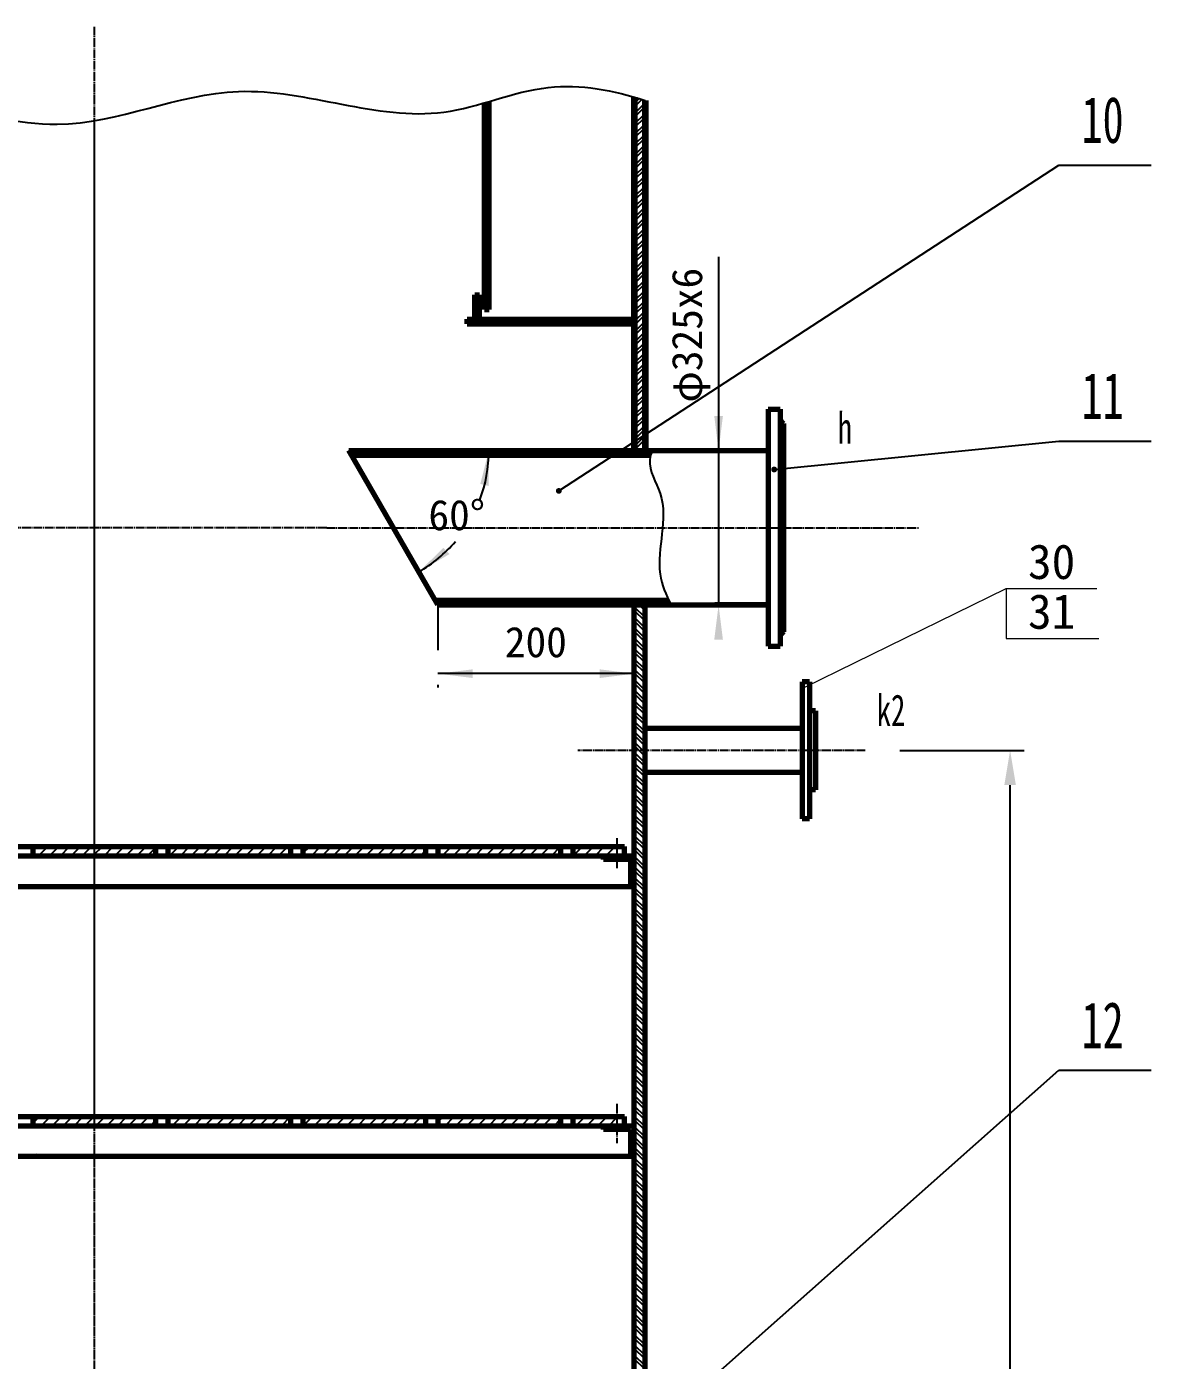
# Model space of a CAD drawing. Header units: millimetres. Extents: x -23892 to 57527, y -540 to 34444.
# Drawn here: x 10820 to 14673, y 19466 to 24036 of the extents above; entities that cross this region are included whole.
import ezdxf

# ---------------------------------------------------------------- set-up
doc = ezdxf.new("R2010")
doc.units = ezdxf.units.MM
doc.linetypes.add('EB_DASHDOT', pattern=[39, 30, -3, 3, -3])
doc.layers.get('0').update_dxf_attribs({"lineweight": 0})
for name, color, linetype, lineweight in [('CAXA0', 7, 'Continuous', 70), ('CAXA1', 1, 'EB_DASHDOT', 25), ('CAXA3', 7, 'Continuous', 25), ('CAXA4', 3, 'Continuous', 25), ('CAXA5', 4, 'Continuous', 25)]:
    doc.layers.add(name, color=color, linetype=linetype, lineweight=lineweight)
doc.styles.get("Standard").update_dxf_attribs({"font": ''})
doc.styles.add('UserTxtStyle1', font='', dxfattribs={"width": 0.667})
doc.styles.add('UserTxtStyle5', font='', dxfattribs={"width": 0.667})
doc.styles.get('Standard').set_extended_font_data('FangSong')
doc.styles.get('UserTxtStyle1').set_extended_font_data('FangSong')
doc.styles.get('UserTxtStyle5').set_extended_font_data('FangSong')

msp = doc.modelspace()

# ---------------------------------------------------------------- hatches: boundary and pattern name
at = {"layer": 'CAXA0', "linetype": 'Continuous', "lineweight": 25}
for color, points in [(3, [(12403.3393, 22583.764), (12403.0797, 22462.3491), (12374.2446, 22469.65)]), (0, [(13391.0307, 22519.0545), (13390.9086, 22520.6055), (13390.5454, 22522.1184), (13389.95, 22523.5558), (13389.1371, 22524.8824), (13388.1267, 22526.0655), (13386.9436, 22527.0759), (13385.617, 22527.8888), (13384.1796, 22528.4842), (13382.6667, 22528.8474), (13381.1157, 22528.9695), (13379.5646, 22528.8474), (13378.0518, 22528.4842), (13376.6144, 22527.8888), (13375.2878, 22527.0759), (13374.1047, 22526.0655), (13373.0943, 22524.8824), (13372.2814, 22523.5558), (13371.686, 22522.1184), (13371.3228, 22520.6055), (13371.2007, 22519.0545), (13371.3228, 22517.5034), (13371.686, 22515.9906), (13372.2814, 22514.5532), (13373.0943, 22513.2266), (13374.1047, 22512.0435), (13375.2878, 22511.0331), (13376.6144, 22510.2201), (13378.0518, 22509.6248), (13379.5646, 22509.2615), (13381.1157, 22509.1395), (13382.6667, 22509.2615), (13384.1796, 22509.6248), (13385.617, 22510.2201), (13386.9436, 22511.0331), (13388.1267, 22512.0435), (13389.1371, 22513.2266), (13389.95, 22514.5532), (13390.5454, 22515.9906), (13390.9086, 22517.5034)]), (0, [(12652.9938, 22445.7299), (12652.8717, 22447.281), (12652.5085, 22448.7939), (12651.9131, 22450.2313), (12651.1002, 22451.5578), (12650.0897, 22452.7409), (12648.9067, 22453.7514), (12647.5801, 22454.5643), (12646.1427, 22455.1597), (12644.6298, 22455.5229), (12643.0788, 22455.645), (12641.5277, 22455.5229), (12640.0148, 22455.1597), (12638.5774, 22454.5643), (12637.2509, 22453.7514), (12636.0678, 22452.7409), (12635.0573, 22451.5578), (12634.2444, 22450.2313), (12633.649, 22448.7939), (12633.2858, 22447.281), (12633.1637, 22445.7299), (12633.2858, 22444.1789), (12633.649, 22442.666), (12634.2444, 22441.2286), (12635.0573, 22439.902), (12636.0678, 22438.719), (12637.2509, 22437.7085), (12638.5774, 22436.8956), (12640.0148, 22436.3002), (12641.5277, 22435.937), (12643.0788, 22435.8149), (12644.6298, 22435.937), (12646.1427, 22436.3002), (12647.5801, 22436.8956), (12648.9067, 22437.7085), (12650.0897, 22438.719), (12651.1002, 22439.902), (12651.9131, 22441.2286), (12652.5085, 22442.666), (12652.8717, 22444.1789)]), (3, [(12163.4436, 22168.2526), (12268.4622, 22229.1848), (12247.7219, 22250.5063)]), (3, [(12228.8512, 21819.4718), (12347.8314, 21834.3444), (12347.8314, 21804.5993)]), (3, [(12901.7502, 21819.4718), (12782.77, 21834.3444), (12782.77, 21804.5993)])]:
    msp.add_hatch(color=color, dxfattribs=at).paths.add_polyline_path(points, flags=0)
at = {"layer": 'CAXA4', "linetype": 'Continuous', "lineweight": 25}
for points in [[(13190.58, 22583.764), (13175.7075, 22702.7442), (13205.4525, 22702.7442)], [(13190.58, 22054.9633), (13175.7075, 21935.9831), (13205.4525, 21935.9831)]]:
    msp.add_hatch(color=3, dxfattribs=at).paths.add_polyline_path(points, flags=0)

# ---------------------------------------------------------------- linework, layer by layer
at = {"color": 3}
for p, q in [((13485.7579, 21772.982), (14176.2505, 22110.7221)), ((14176.2505, 22110.7221), (14486.4243, 22110.7221)), ((14176.2505, 22110.7221), (14176.2505, 21940.1947)), ((14176.2505, 21940.1947), (14493.1341, 21940.1947))]:
    msp.add_line(p, q, dxfattribs=at)
at = {"layer": 'CAXA0', "linetype": 'Continuous', "lineweight": 70}
for p, q in [((12388.8134, 23067.5677), (12388.8134, 23775.804)), ((12404.6775, 23067.5677), (12404.6775, 23780.3962)), ((12388.8134, 23067.5677), (12388.8134, 23588.7416)), ((12404.6775, 23067.5677), (12404.6775, 23588.7416)), ((12404.6775, 23067.5677), (12404.6775, 23588.7416)), ((12355.2025, 23034.5177), (12355.2025, 23117.1709)), ((12355.2025, 23117.1709), (12371.0665, 23117.1709)), ((12371.0665, 23105.4411), (12359.3368, 23117.1709)), ((12371.0665, 23034.5177), (12371.0665, 23117.1709)), ((12371.0665, 23034.5177), (12371.0665, 23117.1709)), ((12328.7625, 23034.5177), (12901.7502, 23034.5177)), ((12328.7625, 23018.6536), (12328.7625, 23034.5177)), ((12388.8134, 23067.5677), (12404.6775, 23067.5677)), ((12328.7625, 23018.6536), (12901.7502, 23018.6536)), ((13360.3404, 22725.5261), (13360.3404, 21913.2013)), ((13360.3404, 22725.5261), (13401.8869, 22725.5261)), ((13401.8869, 22725.5261), (13401.8869, 21913.2013)), ((13413.2205, 22676.397), (13401.8869, 22689.5711)), ((13413.2205, 22676.397), (13413.2205, 21962.3303)), ((12228.8512, 22054.9633), (11923.5479, 22583.764)), ((11923.5479, 22583.764), (13360.3404, 22583.764)), ((11932.707, 22567.9), (12957.6375, 22567.9)), ((12219.6921, 22070.8273), (13019.567, 22070.8273)), ((12228.8512, 22054.9633), (13360.3404, 22054.9633)), ((12901.7502, 20164.5006), (12901.7502, 22054.9633)), ((12938.7662, 18362.612), (12938.7662, 22054.9633)), ((13360.3404, 22054.9633), (13178.198, 22054.9633)), ((13413.2205, 21962.3303), (13401.8869, 21949.1562)), ((13360.3404, 21913.2013), (13401.8869, 21913.2013)), ((13476.7397, 21790.9138), (13476.7397, 21322.3268)), ((13502.3163, 21790.9138), (13476.7397, 21790.9138)), ((13502.3163, 21790.9138), (13502.3163, 21322.3268)), ((13522.5903, 21692.1703), (13502.3163, 21692.1703)), ((13522.5903, 21692.1703), (13522.5903, 21421.0704)), ((13476.7397, 21631.9744), (12938.7662, 21631.9744)), ((13476.7397, 21481.2662), (12938.7662, 21481.2662)), ((13522.5903, 21421.0704), (13502.3163, 21421.0704)), ((13502.3163, 21322.3268), (13476.7397, 21322.3268)), ((9233.1949, 21227.3901), (12868.7001, 21227.3901)), ((10840.7492, 21227.3901), (10840.7492, 21195.6621)), ((11261.1458, 21227.3901), (11261.1458, 21195.6621)), ((11303.4499, 21227.3901), (11303.4499, 21195.6621)), ((9200.1449, 21195.6621), (12901.7502, 21195.6621)), ((12795.99, 21182.442), (12795.99, 21195.6621)), ((12888.5301, 21182.442), (12795.99, 21182.442)), ((12888.5301, 21182.442), (12888.5301, 21089.9019)), ((9200.1449, 21089.9019), (12901.7502, 21089.9019)), ((9233.1949, 20301.9888), (12868.7001, 20301.9888)), ((10840.7492, 20301.9888), (10840.7492, 20270.2607)), ((11303.4499, 20301.9888), (11303.4499, 20270.2607)), ((11723.8465, 20301.9888), (11723.8465, 20270.2607)), ((11766.1505, 20301.9888), (11766.1505, 20270.2607)), ((12186.5471, 20301.9888), (12186.5471, 20270.2607)), ((12228.8512, 20301.9888), (12228.8512, 20270.2607)), ((12649.2478, 20301.9888), (12649.2478, 20270.2607)), ((12691.5519, 20301.9888), (12691.5519, 20270.2607)), ((12868.7001, 20270.2607), (12868.7001, 20301.9888)), ((9200.1449, 20270.2607), (12901.7502, 20270.2607)), ((12795.99, 20257.0407), (12795.99, 20270.2607)), ((12888.5301, 20257.0407), (12795.99, 20257.0407)), ((12888.5301, 20257.0407), (12888.5301, 20164.5006)), ((12901.7502, 20164.5006), (9200.1449, 20164.5006)), ((12901.7502, 18362.612), (12901.7502, 20164.5006)), ((12901.7502, 18362.612), (12901.7502, 19833.5132)), ((12901.7502, 18362.612), (12901.7502, 19833.5132))]:
    msp.add_line(p, q, dxfattribs=at)
at = {"layer": 'CAXA0', "color": 0, "linetype": 'Continuous', "lineweight": 25}
for p, q in [((12404.6775, 23756.5153), (12388.8134, 23772.3793)), ((12901.7502, 23773.568), (12918.0517, 23789.8695)), ((12901.7502, 23760.9759), (12927.6474, 23786.8732)), ((12901.7502, 23737.9522), (12938.7662, 23774.9683)), ((12404.6775, 23743.9232), (12388.8134, 23759.7873)), ((12404.6775, 23720.8996), (12388.8134, 23736.7636)), ((12404.6775, 23708.3075), (12388.8134, 23724.1715)), ((12901.7502, 23725.3602), (12938.7662, 23762.3762)), ((12901.7502, 23702.3365), (12938.7662, 23739.3526)), ((12901.7502, 23689.7444), (12938.7662, 23726.7605)), ((12404.6775, 23685.2838), (12388.8134, 23701.1478)), ((12404.6775, 23672.6917), (12388.8134, 23688.5558)), ((12901.7502, 23666.7208), (12938.7662, 23703.7368)), ((12901.7502, 23654.1287), (12938.7662, 23691.1447)), ((12404.6775, 23649.6681), (12388.8134, 23665.5321)), ((12404.6775, 23637.076), (12388.8134, 23652.94)), ((12404.6775, 23614.0523), (12388.8134, 23629.9163)), ((12901.7502, 23631.105), (12938.7662, 23668.1211)), ((12901.7502, 23618.5129), (12938.7662, 23655.529)), ((12901.7502, 23595.4893), (12938.7662, 23632.5053)), ((12404.6775, 23601.4602), (12388.8134, 23617.3243)), ((12404.6775, 23578.4366), (12388.8134, 23594.3006)), ((12404.6775, 23565.8445), (12388.8134, 23581.7085)), ((12901.7502, 23582.8972), (12938.7662, 23619.9132)), ((12901.7502, 23559.8735), (12938.7662, 23596.8896)), ((12901.7502, 23547.2814), (12938.7662, 23584.2975)), ((12404.6775, 23542.8208), (12388.8134, 23558.6848)), ((12404.6775, 23530.2288), (12388.8134, 23546.0928)), ((12643.0788, 22445.7299), (14356.1867, 23562.3975)), ((12901.7502, 23524.2578), (12938.7662, 23561.2738)), ((12901.7502, 23511.6657), (12938.7662, 23548.6817)), ((14356.1867, 23562.3975), (14673.4672, 23562.3975)), ((12404.6775, 23507.2051), (12388.8134, 23523.0691)), ((12404.6775, 23494.613), (12388.8134, 23510.477)), ((12901.7502, 23488.642), (12938.7662, 23525.6581)), ((12901.7502, 23476.05), (12938.7662, 23513.066)), ((12901.7502, 23453.0263), (12938.7662, 23490.0423)), ((12404.6775, 23471.5893), (12388.8134, 23487.4534)), ((12404.6775, 23458.9973), (12388.8134, 23474.8613)), ((12404.6775, 23435.9736), (12388.8134, 23451.8376)), ((12901.7502, 23440.4342), (12938.7662, 23477.4503)), ((12901.7502, 23417.4105), (12938.7662, 23454.4266)), ((12404.6775, 23423.3815), (12388.8134, 23439.2455)), ((12404.6775, 23400.3578), (12388.8134, 23416.2219)), ((12404.6775, 23387.7658), (12388.8134, 23403.6298)), ((12901.7502, 23404.8185), (12938.7662, 23441.8345)), ((12901.7502, 23381.7948), (12938.7662, 23418.8108)), ((12901.7502, 23369.2027), (12938.7662, 23406.2188)), ((12404.6775, 23364.7421), (12388.8134, 23380.6061)), ((12404.6775, 23352.15), (12388.8134, 23368.014)), ((12901.7502, 23346.179), (12938.7662, 23383.1951)), ((12901.7502, 23333.587), (12938.7662, 23370.603)), ((12404.6775, 23329.1263), (12388.8134, 23344.9904)), ((12404.6775, 23316.5343), (12388.8134, 23332.3983)), ((12404.6775, 23293.5106), (12388.8134, 23309.3746)), ((12901.7502, 23310.5633), (12938.7662, 23347.5793)), ((12901.7502, 23297.9712), (12938.7662, 23334.9873)), ((12901.7502, 23274.9475), (12938.7662, 23311.9636)), ((12404.6775, 23280.9185), (12388.8134, 23296.7826)), ((12404.6775, 23257.8949), (12388.8134, 23273.7589)), ((12404.6775, 23245.3028), (12388.8134, 23261.1668)), ((12901.7502, 23262.3555), (12938.7662, 23299.3715)), ((12901.7502, 23239.3318), (12938.7662, 23276.3478)), ((12901.7502, 23226.7397), (12938.7662, 23263.7558)), ((12404.6775, 23222.2791), (12388.8134, 23238.1431)), ((12404.6775, 23209.687), (12388.8134, 23225.5511)), ((12901.7502, 23203.716), (12938.7662, 23240.7321)), ((12901.7502, 23191.124), (12938.7662, 23228.14)), ((12404.6775, 23186.6634), (12388.8134, 23202.5274)), ((12404.6775, 23174.0713), (12388.8134, 23189.9353)), ((12901.7502, 23168.1003), (12938.7662, 23205.1164)), ((12901.7502, 23155.5082), (12938.7662, 23192.5243)), ((12404.6775, 23151.0476), (12388.8134, 23166.9116)), ((12404.6775, 23138.4555), (12388.8134, 23154.3196)), ((12404.6775, 23115.4319), (12388.8134, 23131.2959)), ((12901.7502, 23132.4846), (12938.7662, 23169.5006)), ((12901.7502, 23119.8925), (12938.7662, 23156.9085)), ((12901.7502, 23096.8688), (12938.7662, 23133.8849)), ((12404.6775, 23102.8398), (12388.8134, 23118.7038)), ((12404.6775, 23079.8161), (12388.8134, 23095.6801)), ((12404.3338, 23067.5677), (12388.8134, 23083.0881)), ((12901.7502, 23084.2767), (12938.7662, 23121.2928)), ((12901.7502, 23061.2531), (12938.7662, 23098.2691)), ((12901.7502, 23048.661), (12938.7662, 23085.677)), ((12901.7502, 23025.6373), (12938.7662, 23062.6534)), ((12901.7502, 23013.0452), (12938.7662, 23050.0613)), ((12901.7502, 22990.0216), (12938.7662, 23027.0376)), ((12901.7502, 22977.4295), (12938.7662, 23014.4456)), ((12901.7502, 22954.4058), (12938.7662, 22991.4219)), ((12901.7502, 22941.8138), (12938.7662, 22978.8298)), ((12901.7502, 22918.7901), (12938.7662, 22955.8061)), ((12901.7502, 22906.198), (12938.7662, 22943.2141)), ((12901.7502, 22883.1743), (12938.7662, 22920.1904)), ((12901.7502, 22870.5823), (12938.7662, 22907.5983)), ((12901.7502, 22847.5586), (12938.7662, 22884.5746)), ((12901.7502, 22834.9665), (12938.7662, 22871.9826)), ((12901.7502, 22811.9428), (12938.7662, 22848.9589)), ((12901.7502, 22799.3508), (12938.7662, 22836.3668)), ((12901.7502, 22776.3271), (12938.7662, 22813.3431)), ((12901.7502, 22763.735), (12938.7662, 22800.7511)), ((12901.7502, 22740.7113), (12938.7662, 22777.7274)), ((12901.7502, 22728.1193), (12938.7662, 22765.1353)), ((12901.7502, 22705.0956), (12938.7662, 22742.1116)), ((12901.7502, 22692.5035), (12938.7662, 22729.5196)), ((12901.7502, 22669.4798), (12938.7662, 22706.4959)), ((12901.7502, 22656.8878), (12938.7662, 22693.9038)), ((12901.7502, 22633.8641), (12938.7662, 22670.8802)), ((12901.7502, 22621.272), (12938.7662, 22658.2881)), ((12901.7502, 22598.2484), (12938.7662, 22635.2644)), ((12901.7502, 22585.6563), (12938.7662, 22622.6723)), ((11924.3139, 22582.4373), (11925.6407, 22583.764)), ((11928.923, 22574.4542), (11938.2328, 22583.764)), ((11945.3924, 22567.9), (11961.2564, 22583.764)), ((11957.9845, 22567.9), (11973.8485, 22583.764)), ((11981.0082, 22567.9), (11996.8722, 22583.764)), ((11993.6002, 22567.9), (12009.4643, 22583.764)), ((12016.6239, 22567.9), (12032.4879, 22583.764)), ((12029.216, 22567.9), (12045.08, 22583.764)), ((12052.2397, 22567.9), (12068.1037, 22583.764)), ((12064.8317, 22567.9), (12080.6958, 22583.764)), ((12087.8554, 22567.9), (12103.7194, 22583.764)), ((12100.4475, 22567.9), (12116.3115, 22583.764)), ((12123.4712, 22567.9), (12139.3352, 22583.764)), ((12136.0632, 22567.9), (12151.9273, 22583.764)), ((12159.0869, 22567.9), (12174.9509, 22583.764)), ((12171.679, 22567.9), (12187.543, 22583.764)), ((12194.7027, 22567.9), (12210.5667, 22583.764)), ((12207.2947, 22567.9), (12223.1587, 22583.764)), ((12230.3184, 22567.9), (12246.1824, 22583.764)), ((12242.9105, 22567.9), (12258.7745, 22583.764)), ((12265.9341, 22567.9), (12281.7982, 22583.764)), ((12278.5262, 22567.9), (12294.3902, 22583.764)), ((12301.5499, 22567.9), (12317.4139, 22583.764)), ((12314.142, 22567.9), (12330.006, 22583.764)), ((12337.1656, 22567.9), (12353.0297, 22583.764)), ((12349.7577, 22567.9), (12365.6217, 22583.764)), ((12372.7814, 22567.9), (12388.6454, 22583.764)), ((12385.3735, 22567.9), (12401.2375, 22583.764)), ((12408.3971, 22567.9), (12424.2612, 22583.764)), ((12420.9892, 22567.9), (12436.8532, 22583.764)), ((12444.0129, 22567.9), (12459.8769, 22583.764)), ((12456.6049, 22567.9), (12472.469, 22583.764)), ((12479.6286, 22567.9), (12495.4926, 22583.764)), ((12492.2207, 22567.9), (12508.0847, 22583.764)), ((12515.2444, 22567.9), (12531.1084, 22583.764)), ((12527.8364, 22567.9), (12543.7005, 22583.764)), ((12550.8601, 22567.9), (12566.7241, 22583.764)), ((12563.4522, 22567.9), (12579.3162, 22583.764)), ((12586.4759, 22567.9), (12602.3399, 22583.764)), ((12599.0679, 22567.9), (12614.932, 22583.764)), ((12622.0916, 22567.9), (12637.9556, 22583.764)), ((12634.6837, 22567.9), (12650.5477, 22583.764)), ((12657.7074, 22567.9), (12673.5714, 22583.764)), ((12670.2994, 22567.9), (12686.1635, 22583.764)), ((12693.3231, 22567.9), (12709.1871, 22583.764)), ((12705.9152, 22567.9), (12721.7792, 22583.764)), ((12728.9389, 22567.9), (12744.8029, 22583.764)), ((12741.5309, 22567.9), (12757.3949, 22583.764)), ((12764.5546, 22567.9), (12780.4186, 22583.764)), ((12777.1467, 22567.9), (12793.0107, 22583.764)), ((12800.1703, 22567.9), (12816.0344, 22583.764)), ((12812.7624, 22567.9), (12828.6264, 22583.764)), ((12835.7861, 22567.9), (12851.6501, 22583.764)), ((12848.3782, 22567.9), (12864.2422, 22583.764)), ((12871.4018, 22567.9), (12887.2659, 22583.764)), ((12883.9939, 22567.9), (12899.8579, 22583.764)), ((12907.0176, 22567.9), (12922.8816, 22583.764)), ((12919.6097, 22567.9), (12935.4737, 22583.764)), ((12922.8816, 22583.764), (12938.7662, 22599.6487)), ((12935.4737, 22583.764), (12938.7662, 22587.0566)), ((12942.6333, 22567.9), (12958.4974, 22583.764)), ((13381.1157, 22519.0545), (14356.1867, 22616.596)), ((14356.1867, 22616.596), (14673.4672, 22616.596)), ((12955.2254, 22567.9), (12958.9253, 22571.5999)), ((12224.1481, 22063.1093), (12231.8661, 22070.8273)), ((12228.7571, 22055.1262), (12244.4582, 22070.8273)), ((12251.6179, 22054.9633), (12267.4819, 22070.8273)), ((12264.2099, 22054.9633), (12280.074, 22070.8273)), ((12287.2336, 22054.9633), (12303.0976, 22070.8273)), ((12299.8257, 22054.9633), (12315.6897, 22070.8273)), ((12322.8494, 22054.9633), (12338.7134, 22070.8273)), ((12335.4414, 22054.9633), (12351.3055, 22070.8273)), ((12358.4651, 22054.9633), (12374.3291, 22070.8273)), ((12371.0572, 22054.9633), (12386.9212, 22070.8273)), ((12394.0809, 22054.9633), (12409.9449, 22070.8273)), ((12406.6729, 22054.9633), (12422.5369, 22070.8273)), ((12429.6966, 22054.9633), (12445.5606, 22070.8273)), ((12442.2887, 22054.9633), (12458.1527, 22070.8273)), ((12465.3123, 22054.9633), (12481.1764, 22070.8273)), ((12477.9044, 22054.9633), (12493.7684, 22070.8273)), ((12500.9281, 22054.9633), (12516.7921, 22070.8273)), ((12513.5202, 22054.9633), (12529.3842, 22070.8273)), ((12536.5438, 22054.9633), (12552.4079, 22070.8273)), ((12549.1359, 22054.9633), (12564.9999, 22070.8273)), ((12572.1596, 22054.9633), (12588.0236, 22070.8273)), ((12584.7517, 22054.9633), (12600.6157, 22070.8273)), ((12607.7753, 22054.9633), (12623.6394, 22070.8273)), ((12620.3674, 22054.9633), (12636.2314, 22070.8273)), ((12643.3911, 22054.9633), (12659.2551, 22070.8273)), ((12655.9831, 22054.9633), (12671.8472, 22070.8273)), ((12679.0068, 22054.9633), (12694.8708, 22070.8273)), ((12691.5989, 22054.9633), (12707.4629, 22070.8273)), ((12714.6226, 22054.9633), (12730.4866, 22070.8273)), ((12727.2146, 22054.9633), (12743.0787, 22070.8273)), ((12750.2383, 22054.9633), (12766.1023, 22070.8273)), ((12762.8304, 22054.9633), (12778.6944, 22070.8273)), ((12785.8541, 22054.9633), (12801.7181, 22070.8273)), ((12798.4461, 22054.9633), (12814.3102, 22070.8273)), ((12821.4698, 22054.9633), (12837.3338, 22070.8273)), ((12834.0619, 22054.9633), (12849.9259, 22070.8273)), ((12857.0856, 22054.9633), (12872.9496, 22070.8273)), ((12869.6776, 22054.9633), (12885.5417, 22070.8273)), ((12892.7013, 22054.9633), (12908.5653, 22070.8273)), ((12938.7662, 22011.4912), (12901.7502, 22048.5072)), ((12938.7662, 21998.8991), (12901.7502, 22035.9151)), ((12905.2934, 22054.9633), (12921.1574, 22070.8273)), ((12938.7662, 22034.5148), (12918.3178, 22054.9633)), ((12928.3171, 22054.9633), (12944.1811, 22070.8273)), ((12938.7662, 22047.1069), (12930.9098, 22054.9633)), ((12940.9091, 22054.9633), (12956.7731, 22070.8273)), ((12963.9328, 22054.9633), (12979.7968, 22070.8273)), ((12976.5249, 22054.9633), (12992.3889, 22070.8273)), ((12999.5485, 22054.9633), (13015.4126, 22070.8273)), ((13012.1406, 22054.9633), (13022.4031, 22065.2258)), ((12938.7662, 21975.8754), (12901.7502, 22012.8915)), ((12938.7662, 21963.2833), (12901.7502, 22000.2994)), ((12938.7662, 21940.2597), (12901.7502, 21977.2757)), ((12938.7662, 21927.6676), (12901.7502, 21964.6836)), ((12938.7662, 21904.6439), (12901.7502, 21941.66)), ((12938.7662, 21892.0518), (12901.7502, 21929.0679)), ((12938.7662, 21869.0282), (12901.7502, 21906.0442)), ((12938.7662, 21856.4361), (12901.7502, 21893.4522)), ((12938.7662, 21833.4124), (12901.7502, 21870.4285)), ((12938.7662, 21820.8204), (12901.7502, 21857.8364)), ((12938.7662, 21797.7967), (12901.7502, 21834.8127)), ((12938.7662, 21785.2046), (12901.7502, 21822.2207)), ((12938.7662, 21762.1809), (12901.7502, 21799.197)), ((12938.7662, 21749.5889), (12901.7502, 21786.6049)), ((12938.7662, 21726.5652), (12901.7502, 21763.5812)), ((12938.7662, 21713.9731), (12901.7502, 21750.9892)), ((12938.7662, 21690.9494), (12901.7502, 21727.9655)), ((12938.7662, 21678.3574), (12901.7502, 21715.3734)), ((12938.7662, 21655.3337), (12901.7502, 21692.3497)), ((12938.7662, 21642.7416), (12901.7502, 21679.7577)), ((12938.7662, 21619.7179), (12901.7502, 21656.734)), ((12938.7662, 21607.1259), (12901.7502, 21644.1419)), ((12938.7662, 21584.1022), (12901.7502, 21621.1182)), ((12938.7662, 21571.5101), (12901.7502, 21608.5262)), ((12938.7662, 21548.4864), (12901.7502, 21585.5025)), ((12938.7662, 21535.8944), (12901.7502, 21572.9104)), ((12938.7662, 21512.8707), (12901.7502, 21549.8868)), ((12938.7662, 21500.2786), (12901.7502, 21537.2947)), ((12938.7662, 21477.255), (12901.7502, 21514.271)), ((12938.7662, 21464.6629), (12901.7502, 21501.6789)), ((12938.7662, 21441.6392), (12901.7502, 21478.6553)), ((12938.7662, 21429.0471), (12901.7502, 21466.0632)), ((12938.7662, 21406.0235), (12901.7502, 21443.0395)), ((12938.7662, 21393.4314), (12901.7502, 21430.4474)), ((12938.7662, 21370.4077), (12901.7502, 21407.4238)), ((12938.7662, 21357.8156), (12901.7502, 21394.8317)), ((12938.7662, 21334.792), (12901.7502, 21371.808)), ((12938.7662, 21322.1999), (12901.7502, 21359.216)), ((12938.7662, 21299.1762), (12901.7502, 21336.1923)), ((12938.7662, 21286.5842), (12901.7502, 21323.6002)), ((12938.7662, 21263.5605), (12901.7502, 21300.5765)), ((12938.7662, 21250.9684), (12901.7502, 21287.9845)), ((12938.7662, 21227.9447), (12901.7502, 21264.9608)), ((12938.7662, 21215.3527), (12901.7502, 21252.3687)), ((12938.7662, 21192.329), (12901.7502, 21229.345)), ((12938.7662, 21179.7369), (12901.7502, 21216.753)), ((12938.7662, 21156.7132), (12901.7502, 21193.7293)), ((12938.7662, 21144.1212), (12901.7502, 21181.1372)), ((12938.7662, 21121.0975), (12901.7502, 21158.1135)), ((12938.7662, 21108.5054), (12901.7502, 21145.5215)), ((12938.7662, 21085.4817), (12901.7502, 21122.4978)), ((12938.7662, 21072.8897), (12901.7502, 21109.9057)), ((12938.7662, 21049.866), (12901.7502, 21086.882)), ((12938.7662, 21037.2739), (12901.7502, 21074.29)), ((12938.7662, 21014.2502), (12901.7502, 21051.2663)), ((12938.7662, 21001.6582), (12901.7502, 21038.6742)), ((12938.7662, 20978.6345), (12901.7502, 21015.6506)), ((12938.7662, 20966.0424), (12901.7502, 21003.0585)), ((12938.7662, 20943.0188), (12901.7502, 20980.0348)), ((12938.7662, 20930.4267), (12901.7502, 20967.4427)), ((12938.7662, 20907.403), (12901.7502, 20944.4191)), ((12938.7662, 20894.8109), (12901.7502, 20931.827)), ((12938.7662, 20871.7873), (12901.7502, 20908.8033)), ((12938.7662, 20859.1952), (12901.7502, 20896.2112)), ((12938.7662, 20836.1715), (12901.7502, 20873.1876)), ((12938.7662, 20823.5794), (12901.7502, 20860.5955)), ((12938.7662, 20800.5558), (12901.7502, 20837.5718)), ((12938.7662, 20787.9637), (12901.7502, 20824.9798)), ((12938.7662, 20764.94), (12901.7502, 20801.9561)), ((12938.7662, 20752.348), (12901.7502, 20789.364)), ((12938.7662, 20729.3243), (12901.7502, 20766.3403)), ((12938.7662, 20716.7322), (12901.7502, 20753.7483)), ((12938.7662, 20693.7085), (12901.7502, 20730.7246)), ((12938.7662, 20681.1165), (12901.7502, 20718.1325)), ((12938.7662, 20658.0928), (12901.7502, 20695.1088)), ((12938.7662, 20645.5007), (12901.7502, 20682.5168)), ((12938.7662, 20622.477), (12901.7502, 20659.4931)), ((12938.7662, 20609.885), (12901.7502, 20646.901)), ((12938.7662, 20586.8613), (12901.7502, 20623.8773)), ((12938.7662, 20574.2692), (12901.7502, 20611.2853)), ((12938.7662, 20551.2455), (12901.7502, 20588.2616)), ((12938.7662, 20538.6535), (12901.7502, 20575.6695)), ((12938.7662, 20515.6298), (12901.7502, 20552.6458)), ((12938.7662, 20503.0377), (12901.7502, 20540.0538)), ((12938.7662, 20480.014), (12901.7502, 20517.0301)), ((12938.7662, 20467.422), (12901.7502, 20504.438)), ((12938.7662, 20444.3983), (12901.7502, 20481.4144)), ((12637.3498, 18935.1966), (14356.1867, 20460.321)), ((12938.7662, 20431.8062), (12901.7502, 20468.8223)), ((12938.7662, 20408.7826), (12901.7502, 20445.7986)), ((12938.7662, 20396.1905), (12901.7502, 20433.2065)), ((14356.1867, 20460.321), (14673.4672, 20460.321)), ((12938.7662, 20373.1668), (12901.7502, 20410.1829)), ((12938.7662, 20360.5747), (12901.7502, 20397.5908)), ((12938.7662, 20337.5511), (12901.7502, 20374.5671)), ((12938.7662, 20324.959), (12901.7502, 20361.975)), ((12938.7662, 20301.9353), (12901.7502, 20338.9514)), ((12938.7662, 20289.3432), (12901.7502, 20326.3593)), ((12938.7662, 20266.3196), (12901.7502, 20303.3356)), ((12938.7662, 20253.7275), (12901.7502, 20290.7436)), ((12938.7662, 20230.7038), (12901.7502, 20267.7199)), ((12938.7662, 20218.1118), (12901.7502, 20255.1278)), ((12938.7662, 20195.0881), (12901.7502, 20232.1041)), ((12938.7662, 20182.496), (12901.7502, 20219.5121)), ((12938.7662, 20159.4723), (12901.7502, 20196.4884)), ((12938.7662, 20146.8803), (12901.7502, 20183.8963)), ((12938.7662, 20123.8566), (12901.7502, 20160.8726)), ((12938.7662, 20111.2645), (12901.7502, 20148.2806)), ((12938.7662, 20088.2408), (12901.7502, 20125.2569)), ((12938.7662, 20075.6488), (12901.7502, 20112.6648)), ((12938.7662, 20052.6251), (12901.7502, 20089.6411)), ((12938.7662, 20040.033), (12901.7502, 20077.0491)), ((12938.7662, 20017.0093), (12901.7502, 20054.0254)), ((12938.7662, 20004.4173), (12901.7502, 20041.4333)), ((12938.7662, 19981.3936), (12901.7502, 20018.4096)), ((12938.7662, 19968.8015), (12901.7502, 20005.8176)), ((12938.7662, 19945.7778), (12901.7502, 19982.7939)), ((12938.7662, 19933.1858), (12901.7502, 19970.2018)), ((12938.7662, 19910.1621), (12901.7502, 19947.1782)), ((12938.7662, 19897.57), (12901.7502, 19934.5861)), ((12938.7662, 19874.5464), (12901.7502, 19911.5624)), ((12938.7662, 19861.9543), (12901.7502, 19898.9703)), ((12938.7662, 19838.9306), (12901.7502, 19875.9467)), ((12938.7662, 19826.3385), (12901.7502, 19863.3546)), ((12938.7662, 19803.3149), (12901.7502, 19840.3309)), ((12938.7662, 19790.7228), (12901.7502, 19827.7388)), ((12938.7662, 19767.6991), (12901.7502, 19804.7152)), ((12938.7662, 19755.107), (12901.7502, 19792.1231)), ((12938.7662, 19732.0834), (12901.7502, 19769.0994)), ((12938.7662, 19719.4913), (12901.7502, 19756.5074)), ((12938.7662, 19696.4676), (12901.7502, 19733.4837)), ((12938.7662, 19683.8756), (12901.7502, 19720.8916)), ((12938.7662, 19660.8519), (12901.7502, 19697.8679)), ((12938.7662, 19648.2598), (12901.7502, 19685.2759)), ((12938.7662, 19625.2361), (12901.7502, 19662.2522)), ((12938.7662, 19612.6441), (12901.7502, 19649.6601)), ((12938.7662, 19589.6204), (12901.7502, 19626.6364)), ((12938.7662, 19577.0283), (12901.7502, 19614.0444)), ((12938.7662, 19554.0046), (12901.7502, 19591.0207)), ((12938.7662, 19541.4126), (12901.7502, 19578.4286)), ((12938.7662, 19518.3889), (12901.7502, 19555.4049)), ((12938.7662, 19505.7968), (12901.7502, 19542.8129)), ((12938.7662, 19482.7731), (12901.7502, 19519.7892)), ((12938.7662, 19470.1811), (12901.7502, 19507.1971)), ((12938.7662, 19447.1574), (12901.7502, 19484.1734)), ((12938.7662, 19434.5653), (12901.7502, 19471.5814))]:
    msp.add_line(p, q, dxfattribs=at)
at = {"layer": 'CAXA0', "color": 3, "linetype": 'Continuous', "lineweight": 25}
for p, q in [((12901.7502, 21935.9831), (12901.7502, 21771.8798)), ((12901.7502, 21819.4718), (12228.8512, 21819.4718)), ((12228.8512, 21781.5022), (12228.8512, 21771.8798))]:
    msp.add_line(p, q, dxfattribs=at)
at = {"layer": 'CAXA0', "color": 3, "linetype": 'Continuous', "lineweight": 70}
for p, q in [((11723.8465, 21227.3901), (11723.8465, 21195.6621)), ((11766.1505, 21227.3901), (11766.1505, 21195.6621)), ((12186.5471, 21227.3901), (12186.5471, 21195.6621)), ((12228.8512, 21227.3901), (12228.8512, 21195.6621)), ((12649.2478, 21227.3901), (12649.2478, 21195.6621)), ((12691.5519, 21227.3901), (12691.5519, 21195.6621)), ((12868.7001, 21195.6621), (12868.7001, 21227.3901)), ((11261.1458, 20301.9888), (11261.1458, 20270.2607))]:
    msp.add_line(p, q, dxfattribs=at)
at = {"layer": 'CAXA0', "color": 3, "linetype": 'Continuous', "lineweight": 25}
for start, end in [(339.4291673, 0), (300, 319.5612409)]:
    msp.add_arc((11923.5479, 22583.764), 479.7913, start, end, dxfattribs=at)
at = {"layer": 'CAXA1', "color": 1, "linetype": 'EB_DASHDOT', "lineweight": 25}
for p, q in [((11050.9475, 24036.4663), (11050.9475, 20270.2607)), ((11050.9475, 23714.4199), (11050.9475, 11338.4563)), ((11847.7045, 22319.3637), (8194.3697, 22319.3637)), ((11847.7045, 22319.3637), (13876.8502, 22319.3637)), ((13692.745, 21556.6203), (12708.4318, 21556.6203)), ((12842.2601, 21255.7715), (12842.2601, 21152.6949)), ((12842.2601, 20344.922), (12842.2601, 20210.7707)), ((11050.9475, 20164.5006), (11050.9475, 13746.4989))]:
    msp.add_line(p, q, dxfattribs=at)
at = {"layer": 'CAXA3', "linetype": 'Continuous', "lineweight": 100}
for p, q in [((12901.7502, 23794.9598), (12901.7502, 22583.764)), ((12938.7662, 23783.4013), (12938.7662, 22583.764))]:
    msp.add_line(p, q, dxfattribs=at)
at = {"layer": 'CAXA3', "color": 7, "linetype": 'Continuous', "lineweight": 25}
for p, q in [((12371.0665, 23099.8324), (12355.2025, 23115.6964)), ((12371.0665, 23094.2236), (12355.2025, 23110.0876)), ((12371.0665, 23088.6148), (12355.2025, 23104.4788)), ((12371.0665, 23083.006), (12355.2025, 23098.87)), ((12371.0665, 23077.3972), (12355.2025, 23093.2613)), ((12371.0665, 23071.7885), (12355.2025, 23087.6525)), ((12371.0665, 23066.1797), (12355.2025, 23082.0437)), ((12371.0665, 23111.0499), (12364.9455, 23117.1709)), ((12345.6785, 23018.6536), (12329.8144, 23034.5177)), ((12351.2872, 23018.6536), (12335.4232, 23034.5177)), ((12356.896, 23018.6536), (12341.032, 23034.5177)), ((12362.5048, 23018.6536), (12346.6408, 23034.5177)), ((12368.1136, 23018.6536), (12352.2496, 23034.5177)), ((12371.0665, 23060.5709), (12355.2025, 23076.4349)), ((12371.0665, 23054.9621), (12355.2025, 23070.8262)), ((12371.0665, 23049.3534), (12355.2025, 23065.2174)), ((12371.0665, 23043.7446), (12355.2025, 23059.6086)), ((12371.0665, 23038.1358), (12355.2025, 23053.9998)), ((12369.0759, 23034.5177), (12355.2025, 23048.391)), ((12363.4671, 23034.5177), (12355.2025, 23042.7823)), ((12357.8583, 23034.5177), (12355.2025, 23037.1735)), ((12373.7224, 23018.6536), (12357.8583, 23034.5177)), ((12379.3311, 23018.6536), (12363.4671, 23034.5177)), ((12384.9399, 23018.6536), (12369.0759, 23034.5177)), ((12390.5487, 23018.6536), (12374.6847, 23034.5177)), ((12396.1575, 23018.6536), (12380.2935, 23034.5177)), ((12401.7663, 23018.6536), (12385.9022, 23034.5177)), ((12392.1136, 23067.5677), (12388.8134, 23070.8679)), ((12407.375, 23018.6536), (12391.511, 23034.5177)), ((12412.9838, 23018.6536), (12397.1198, 23034.5177)), ((12418.5926, 23018.6536), (12402.7286, 23034.5177)), ((12424.2014, 23018.6536), (12408.3373, 23034.5177)), ((12429.8101, 23018.6536), (12413.9461, 23034.5177)), ((12435.4189, 23018.6536), (12419.5549, 23034.5177)), ((12441.0277, 23018.6536), (12425.1637, 23034.5177)), ((12446.6365, 23018.6536), (12430.7725, 23034.5177)), ((12452.2453, 23018.6536), (12436.3812, 23034.5177)), ((12457.854, 23018.6536), (12441.99, 23034.5177)), ((12463.4628, 23018.6536), (12447.5988, 23034.5177)), ((12469.0716, 23018.6536), (12453.2076, 23034.5177)), ((12474.6804, 23018.6536), (12458.8164, 23034.5177)), ((12480.2892, 23018.6536), (12464.4251, 23034.5177)), ((12485.8979, 23018.6536), (12470.0339, 23034.5177)), ((12491.5067, 23018.6536), (12475.6427, 23034.5177)), ((12497.1155, 23018.6536), (12481.2515, 23034.5177)), ((12502.7243, 23018.6536), (12486.8603, 23034.5177)), ((12508.3331, 23018.6536), (12492.469, 23034.5177)), ((12513.9418, 23018.6536), (12498.0778, 23034.5177)), ((12519.5506, 23018.6536), (12503.6866, 23034.5177)), ((12525.1594, 23018.6536), (12509.2954, 23034.5177)), ((12530.7682, 23018.6536), (12514.9041, 23034.5177)), ((12536.377, 23018.6536), (12520.5129, 23034.5177)), ((12541.9857, 23018.6536), (12526.1217, 23034.5177)), ((12547.5945, 23018.6536), (12531.7305, 23034.5177)), ((12553.2033, 23018.6536), (12537.3393, 23034.5177)), ((12558.8121, 23018.6536), (12542.948, 23034.5177)), ((12564.4208, 23018.6536), (12548.5568, 23034.5177)), ((12570.0296, 23018.6536), (12554.1656, 23034.5177)), ((12575.6384, 23018.6536), (12559.7744, 23034.5177)), ((12581.2472, 23018.6536), (12565.3832, 23034.5177)), ((12586.856, 23018.6536), (12570.9919, 23034.5177)), ((12592.4647, 23018.6536), (12576.6007, 23034.5177)), ((12598.0735, 23018.6536), (12582.2095, 23034.5177)), ((12603.6823, 23018.6536), (12587.8183, 23034.5177)), ((12609.2911, 23018.6536), (12593.4271, 23034.5177)), ((12614.8999, 23018.6536), (12599.0358, 23034.5177)), ((12620.5086, 23018.6536), (12604.6446, 23034.5177)), ((12626.1174, 23018.6536), (12610.2534, 23034.5177)), ((12631.7262, 23018.6536), (12615.8622, 23034.5177)), ((12637.335, 23018.6536), (12621.4709, 23034.5177)), ((12642.9438, 23018.6536), (12627.0797, 23034.5177)), ((12648.5525, 23018.6536), (12632.6885, 23034.5177)), ((12654.1613, 23018.6536), (12638.2973, 23034.5177)), ((12659.7701, 23018.6536), (12643.9061, 23034.5177)), ((12665.3789, 23018.6536), (12649.5148, 23034.5177)), ((12670.9876, 23018.6536), (12655.1236, 23034.5177)), ((12676.5964, 23018.6536), (12660.7324, 23034.5177)), ((12682.2052, 23018.6536), (12666.3412, 23034.5177)), ((12687.814, 23018.6536), (12671.95, 23034.5177)), ((12693.4228, 23018.6536), (12677.5587, 23034.5177)), ((12699.0315, 23018.6536), (12683.1675, 23034.5177)), ((12704.6403, 23018.6536), (12688.7763, 23034.5177)), ((12710.2491, 23018.6536), (12694.3851, 23034.5177)), ((12715.8579, 23018.6536), (12699.9939, 23034.5177)), ((12721.4667, 23018.6536), (12705.6026, 23034.5177)), ((12727.0754, 23018.6536), (12711.2114, 23034.5177)), ((12732.6842, 23018.6536), (12716.8202, 23034.5177)), ((12738.293, 23018.6536), (12722.429, 23034.5177)), ((12743.9018, 23018.6536), (12728.0378, 23034.5177)), ((12749.5106, 23018.6536), (12733.6465, 23034.5177)), ((12755.1193, 23018.6536), (12739.2553, 23034.5177)), ((12760.7281, 23018.6536), (12744.8641, 23034.5177)), ((12766.3369, 23018.6536), (12750.4729, 23034.5177)), ((12771.9457, 23018.6536), (12756.0816, 23034.5177)), ((12777.5544, 23018.6536), (12761.6904, 23034.5177)), ((12783.1632, 23018.6536), (12767.2992, 23034.5177)), ((12788.772, 23018.6536), (12772.908, 23034.5177)), ((12794.3808, 23018.6536), (12778.5168, 23034.5177)), ((12799.9896, 23018.6536), (12784.1255, 23034.5177)), ((12805.5983, 23018.6536), (12789.7343, 23034.5177)), ((12811.2071, 23018.6536), (12795.3431, 23034.5177)), ((12816.8159, 23018.6536), (12800.9519, 23034.5177)), ((12822.4247, 23018.6536), (12806.5607, 23034.5177)), ((12828.0335, 23018.6536), (12812.1694, 23034.5177)), ((12833.6422, 23018.6536), (12817.7782, 23034.5177)), ((12839.251, 23018.6536), (12823.387, 23034.5177)), ((12844.8598, 23018.6536), (12828.9958, 23034.5177)), ((12850.4686, 23018.6536), (12834.6046, 23034.5177)), ((12856.0774, 23018.6536), (12840.2133, 23034.5177)), ((12861.6861, 23018.6536), (12845.8221, 23034.5177)), ((12867.2949, 23018.6536), (12851.4309, 23034.5177)), ((12872.9037, 23018.6536), (12857.0397, 23034.5177)), ((12878.5125, 23018.6536), (12862.6484, 23034.5177)), ((12884.1212, 23018.6536), (12868.2572, 23034.5177)), ((12889.73, 23018.6536), (12873.866, 23034.5177)), ((12895.3388, 23018.6536), (12879.4748, 23034.5177)), ((12900.9476, 23018.6536), (12885.0836, 23034.5177)), ((12901.7502, 23023.4598), (12890.6923, 23034.5177)), ((12901.7502, 23029.0686), (12896.3011, 23034.5177)), ((12340.0697, 23018.6536), (12328.7625, 23029.9608)), ((12334.4609, 23018.6536), (12328.7625, 23024.3521)), ((13413.1358, 21962.2319), (13402.1879, 21949.5061))]:
    msp.add_line(p, q, dxfattribs=at)
at = {"layer": 'CAXA3', "color": 3, "linetype": 'Continuous', "lineweight": 25}
msp.add_line((12228.8512, 22054.9633), (12228.8512, 21900.4824), dxfattribs=at)
at = {"layer": 'CAXA3', "color": 7, "linetype": 'Continuous', "lineweight": 25}
for points, knots in [([(9163.1288, 23728.6815), (9197.9954, 23746.8357), (9420.4936, 23842.6846), (9766.3008, 23625.1378), (10284.7166, 23914.8218), (10871.1863, 23572.5037), (11564.8523, 23921.6956), (12143.9771, 23655.2719), (12591.8067, 23864.1666), (12831.2913, 23818.8488), (12938.7662, 23783.4013)], [0, 0, 0, 0, 2.946923842, 18.149793504, 24.719728379, 45.370011046, 61.374021237, 79.295433186, 88.612580103, 97.075939524, 97.075939524, 97.075939524, 97.075939524]), ([(12963.1591, 22583.764), (12958.9874, 22573.7276), (12943.7358, 22523.4482), (13038.5752, 22390.4476), (12960.1834, 22211.1041), (13009.7899, 22088.736), (13027.599, 22054.9633)], [0, 0, 0, 0, 0.812572023, 3.899124117, 10.900355143, 13.751170497, 13.751170497, 13.751170497, 13.751170497])]:
    msp.add_open_spline(points, degree=3, knots=knots, dxfattribs=at)
at = {"layer": 'CAXA4', "color": 3, "linetype": 'Continuous', "lineweight": 25}
for p, q in [((13190.58, 23248.1741), (13190.58, 22054.9633)), ((13241.3602, 22583.764), (13142.988, 22583.764)), ((13241.3602, 22054.9633), (13142.988, 22054.9633)), ((13811.7252, 21556.6203), (14237.1749, 21556.6203)), ((14189.5828, 15344.1696), (14189.5828, 21437.6402))]:
    msp.add_line(p, q, dxfattribs=at)
msp.add_solid([(14169.7528, 21437.6402), (14209.4128, 21437.6402), (14189.5828, 21556.6203)], dxfattribs=at)
at = {"layer": 'CAXA5', "color": 3, "linetype": 'Continuous', "lineweight": 25}
for p, q in [((10840.7492, 21213.5312), (10854.6081, 21227.3901)), ((10860.2719, 21195.6621), (10892, 21227.3901)), ((10897.6638, 21195.6621), (10929.3918, 21227.3901)), ((10935.0556, 21195.6621), (10966.7837, 21227.3901)), ((10972.4475, 21195.6621), (11004.1755, 21227.3901)), ((11009.8394, 21195.6621), (11041.5674, 21227.3901)), ((11050.9475, 21199.3784), (11078.9593, 21227.3901)), ((11084.6231, 21195.6621), (11116.3511, 21227.3901)), ((11122.0149, 21195.6621), (11153.743, 21227.3901)), ((11159.4068, 21195.6621), (11191.1348, 21227.3901)), ((11196.7987, 21195.6621), (11228.5267, 21227.3901)), ((11234.1905, 21195.6621), (11261.1458, 21222.6174)), ((11308.9742, 21195.6621), (11340.7023, 21227.3901)), ((11346.3661, 21195.6621), (11378.0941, 21227.3901)), ((11383.758, 21195.6621), (11415.486, 21227.3901)), ((11421.1498, 21195.6621), (11452.8779, 21227.3901)), ((11458.5417, 21195.6621), (11490.2697, 21227.3901)), ((11495.9335, 21195.6621), (11527.6616, 21227.3901)), ((11533.3254, 21195.6621), (11565.0534, 21227.3901)), ((11570.7173, 21195.6621), (11602.4453, 21227.3901)), ((11608.1091, 21195.6621), (11639.8372, 21227.3901)), ((11645.501, 21195.6621), (11677.229, 21227.3901)), ((11682.8928, 21195.6621), (11714.6209, 21227.3901)), ((11766.1505, 21204.1361), (11789.4046, 21227.3901)), ((11795.0684, 21195.6621), (11826.7965, 21227.3901)), ((11832.4603, 21195.6621), (11864.1883, 21227.3901)), ((11869.8521, 21195.6621), (11901.5802, 21227.3901)), ((11907.244, 21195.6621), (11938.972, 21227.3901)), ((11944.6359, 21195.6621), (11976.3639, 21227.3901)), ((11982.0277, 21195.6621), (12013.7558, 21227.3901)), ((12019.4196, 21195.6621), (12051.1476, 21227.3901)), ((12056.8114, 21195.6621), (12088.5395, 21227.3901)), ((12094.2033, 21195.6621), (12125.9313, 21227.3901)), ((12131.5952, 21195.6621), (12163.3232, 21227.3901)), ((12168.987, 21195.6621), (12186.5471, 21213.2222)), ((12228.8512, 21218.1344), (12238.1069, 21227.3901)), ((12243.7707, 21195.6621), (12275.4988, 21227.3901)), ((12281.1626, 21195.6621), (12312.8906, 21227.3901)), ((12318.5545, 21195.6621), (12350.2825, 21227.3901)), ((12355.9463, 21195.6621), (12387.6744, 21227.3901)), ((12393.3382, 21195.6621), (12425.0662, 21227.3901)), ((12430.73, 21195.6621), (12462.4581, 21227.3901)), ((12468.1219, 21195.6621), (12499.8499, 21227.3901)), ((12505.5138, 21195.6621), (12537.2418, 21227.3901)), ((12542.9056, 21195.6621), (12574.6337, 21227.3901)), ((12580.2975, 21195.6621), (12612.0255, 21227.3901)), ((12617.6893, 21195.6621), (12649.2478, 21227.2205)), ((12692.4731, 21195.6621), (12724.2011, 21227.3901)), ((12729.8649, 21195.6621), (12761.593, 21227.3901)), ((12767.2568, 21195.6621), (12798.9848, 21227.3901)), ((12804.6486, 21195.6621), (12836.3767, 21227.3901)), ((11047.2312, 21195.6621), (11050.9475, 21199.3784)), ((11720.2847, 21195.6621), (11723.8465, 21199.2239)), ((12805.7263, 21195.6621), (12818.9463, 21182.442)), ((12843.1182, 21195.6621), (12856.3382, 21182.442)), ((12880.51, 21195.6621), (12901.7502, 21174.4219)), ((12888.5301, 21150.2501), (12901.7502, 21137.0301)), ((12888.5301, 21112.8582), (12901.7502, 21099.6382)), ((10840.7492, 20278.7347), (10864.0033, 20301.9888)), ((10869.6671, 20270.2607), (10901.3951, 20301.9888)), ((10907.059, 20270.2607), (10938.787, 20301.9888)), ((10944.4508, 20270.2607), (10976.1789, 20301.9888)), ((10981.8427, 20270.2607), (11013.5707, 20301.9888)), ((11019.2345, 20270.2607), (11050.9475, 20301.9737)), ((11056.6264, 20270.2607), (11088.3544, 20301.9888)), ((11094.0183, 20270.2607), (11125.7463, 20301.9888)), ((11131.4101, 20270.2607), (11163.1382, 20301.9888)), ((11168.802, 20270.2607), (11200.53, 20301.9888)), ((11206.1938, 20270.2607), (11237.9219, 20301.9888)), ((11303.4499, 20292.7331), (11312.7056, 20301.9888)), ((11318.3694, 20270.2607), (11350.0975, 20301.9888)), ((11355.7613, 20270.2607), (11387.4893, 20301.9888)), ((11393.1531, 20270.2607), (11424.8812, 20301.9888)), ((11430.545, 20270.2607), (11462.273, 20301.9888)), ((11467.9369, 20270.2607), (11499.6649, 20301.9888)), ((11505.3287, 20270.2607), (11537.0568, 20301.9888)), ((11542.7206, 20270.2607), (11574.4486, 20301.9888)), ((11580.1124, 20270.2607), (11611.8405, 20301.9888)), ((11617.5043, 20270.2607), (11649.2323, 20301.9888)), ((11654.8962, 20270.2607), (11686.6242, 20301.9888)), ((11692.288, 20270.2607), (11723.8465, 20301.8192)), ((11767.0717, 20270.2607), (11798.7998, 20301.9888)), ((11804.4636, 20270.2607), (11836.1916, 20301.9888)), ((11841.8555, 20270.2607), (11873.5835, 20301.9888)), ((11879.2473, 20270.2607), (11910.9754, 20301.9888)), ((11916.6392, 20270.2607), (11948.3672, 20301.9888)), ((11954.031, 20270.2607), (11985.7591, 20301.9888)), ((11991.4229, 20270.2607), (12023.1509, 20301.9888)), ((12028.8148, 20270.2607), (12060.5428, 20301.9888)), ((12066.2066, 20270.2607), (12097.9347, 20301.9888)), ((12103.5985, 20270.2607), (12135.3265, 20301.9888)), ((12140.9903, 20270.2607), (12172.7184, 20301.9888)), ((12228.8512, 20283.3379), (12247.5021, 20301.9888)), ((12253.1659, 20270.2607), (12284.894, 20301.9888)), ((12290.5578, 20270.2607), (12322.2858, 20301.9888)), ((12327.9496, 20270.2607), (12359.6777, 20301.9888)), ((12365.3415, 20270.2607), (12397.0695, 20301.9888)), ((12402.7334, 20270.2607), (12434.4614, 20301.9888)), ((12440.1252, 20270.2607), (12471.8533, 20301.9888)), ((12477.5171, 20270.2607), (12509.2451, 20301.9888)), ((12514.9089, 20270.2607), (12546.637, 20301.9888)), ((12552.3008, 20270.2607), (12584.0288, 20301.9888)), ((12589.6927, 20270.2607), (12621.4207, 20301.9888)), ((12627.0845, 20270.2607), (12649.2478, 20292.424)), ((12691.5519, 20297.3362), (12696.2044, 20301.9888)), ((12701.8682, 20270.2607), (12733.5963, 20301.9888)), ((12739.2601, 20270.2607), (12770.9881, 20301.9888)), ((12776.652, 20270.2607), (12808.38, 20301.9888)), ((12814.0438, 20270.2607), (12842.2601, 20298.477)), ((11243.5857, 20270.2607), (11261.1458, 20287.8209)), ((12178.3822, 20270.2607), (12186.5471, 20278.4257)), ((12796.3311, 20270.2607), (12809.5512, 20257.0407)), ((12833.723, 20270.2607), (12842.2601, 20261.7237)), ((12842.2601, 20261.7237), (12846.943, 20257.0407)), ((12871.1149, 20270.2607), (12884.3349, 20257.0407)), ((12888.5301, 20252.8455), (12901.7502, 20239.6254)), ((12888.5301, 20215.4536), (12901.7502, 20202.2336)), ((10853.9692, 20173.4242), (10845.0456, 20164.5006))]:
    msp.add_line(p, q, dxfattribs=at)

# ---------------------------------------------------------------- texts
at = {"color": 3}
for s, p in [('30', (14250.922, 22143.8671)), ('31', (14250.922, 21973.0879))]:
    msp.add_text(s, height=118.98017, dxfattribs=at).set_placement(p)
at = {"layer": 'CAXA0', "color": 3, "lineweight": 25}
for s, p in [('60%%D', (12196.3278, 22311.0745)), ('200', (12458.2258, 21875.8387))]:
    msp.add_text(s, height=104.10765, dxfattribs=at).set_placement(p)
at = {"layer": 'CAXA0', "color": 0, "linetype": 'Continuous', "lineweight": 25, "char_height": 158.640227, "attachment_point": 1, "style": 'UserTxtStyle5'}
for s, insert in [('\\fFangSong_GB2312|b0|i0|p34;10', (14434.413, 23796.7637)), ('\\fFangSong_GB2312|b0|i0|p34;11', (14434.413, 22850.9621)), ('\\fFangSong_GB2312|b0|i0|p34;12', (14434.413, 20694.6872))]:
    msp.add_mtext(s, dxfattribs=dict(at, insert=insert))
at = {"layer": 'CAXA4', "color": 3, "lineweight": 25}
msp.add_text('φ325x6', height=104.10765, rotation=90, dxfattribs=at).set_placement((13134.2132, 22748.4053))
at = {"layer": 'CAXA4', "color": 3, "lineweight": 25, "style": 'UserTxtStyle1', "width": 0.667}
for s, height, p in [('h', 108.272, (13598.4633, 22607.0662)), ('k2', 108.27195, (13732.2506, 21640.0872))]:
    msp.add_text(s, height=height, dxfattribs=at).set_placement(p)

doc.saveas('drawing.dxf')
